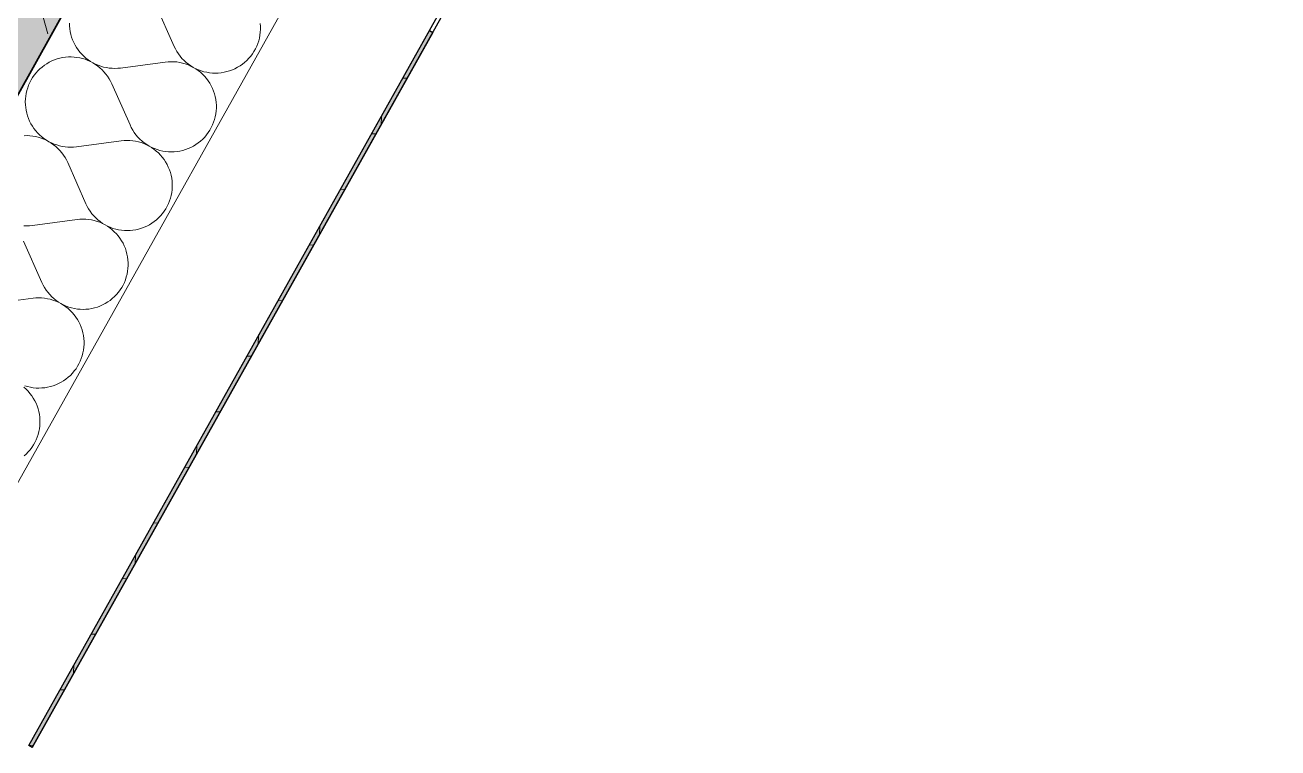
# Model space of a CAD drawing. Header units: metres. Extents: x -27.1 to 50.1, y 105.7 to 163.4.
# Drawn here: x 11.932 to 13.254, y 148.608 to 149.371 of the extents above; entities that cross this region are included whole.
import ezdxf

# ---------------------------------------------------------------- set-up
doc = ezdxf.new("R2010")
doc.units = ezdxf.units.M
doc.header["$MEASUREMENT"] = 0
doc.linetypes.add('Wipeout_Contour', pattern=[1, 0, -1])
for name, color, linetype in [('10  Fassade', 7, 'Continuous'), ('10  Fassade_Deckschraffur', 7, 'Continuous'), ('10  Fassade_Schnittschraffur', 7, 'Continuous'), ('10  Treppen + Rampen', 7, 'Continuous'), ('10  Wand Massiv', 7, 'Continuous'), ('10  Wand Massiv_Schnittschraffur', 7, 'Continuous')]:
    doc.layers.add(name, color=color, linetype=linetype)

# ---------------------------------------------------------------- blocks, each defined once
blk = doc.blocks.new('*X59', base_point=(-0.1628, 98.0075))
at = {"layer": '10  Wand Massiv_Schnittschraffur', "color": 98, "linetype": 'Continuous', "lineweight": 13, "ltscale": 1000, "true_color": 0x000100}
for p, q in [((12.0888, 149.3488), (12.0696, 149.3924)), ((11.9784, 149.3733), (11.9785, 149.3703)), ((11.9785, 149.3703), (11.9787, 149.3673)), ((11.9787, 149.3673), (11.9792, 149.3644)), ((11.9792, 149.3644), (11.9799, 149.3614)), ((12.1794, 149.3606), (12.1798, 149.3637)), ((12.18, 149.3698), (12.1798, 149.3728)), ((12.1798, 149.3637), (12.18, 149.3667)), ((12.18, 149.3667), (12.18, 149.3698)), ((11.9799, 149.3614), (11.9807, 149.3585)), ((11.9807, 149.3585), (11.9817, 149.3557)), ((11.9817, 149.3557), (11.9829, 149.3529)), ((11.9829, 149.3529), (11.9843, 149.3502)), ((11.9843, 149.3502), (11.9858, 149.3476)), ((12.176, 149.3489), (12.1771, 149.3518)), ((12.1771, 149.3518), (12.1781, 149.3547)), ((12.1781, 149.3547), (12.1788, 149.3576)), ((12.1788, 149.3576), (12.1794, 149.3606)), ((11.9712, 149.3369), (11.9682, 149.3363)), ((11.9742, 149.3374), (11.9712, 149.3369)), ((11.9772, 149.3376), (11.9742, 149.3374)), ((11.9802, 149.3376), (11.9772, 149.3376)), ((11.9832, 149.3375), (11.9802, 149.3376)), ((11.9862, 149.3372), (11.9832, 149.3375)), ((11.9858, 149.3476), (11.9875, 149.3451)), ((11.9892, 149.3367), (11.9862, 149.3372)), ((11.9875, 149.3451), (11.9893, 149.3428)), ((11.9893, 149.3428), (11.9913, 149.3405)), ((11.9913, 149.3405), (11.9934, 149.3384)), ((11.9934, 149.3384), (11.9957, 149.3364)), ((12.0888, 149.3488), (12.0902, 149.3461)), ((12.0902, 149.3461), (12.0916, 149.3434)), ((12.0916, 149.3434), (12.0933, 149.3409)), ((12.0933, 149.3409), (12.0951, 149.3384)), ((12.0951, 149.3384), (12.0971, 149.3361)), ((12.1677, 149.3362), (12.1697, 149.3385)), ((12.1697, 149.3385), (12.1715, 149.3409)), ((12.1715, 149.3409), (12.1731, 149.3435)), ((12.1731, 149.3435), (12.1746, 149.3462)), ((12.1746, 149.3462), (12.176, 149.3489)), ((11.9472, 149.3251), (11.9451, 149.323)), ((11.9495, 149.327), (11.9472, 149.3251)), ((11.9519, 149.3289), (11.9495, 149.327)), ((11.9544, 149.3305), (11.9519, 149.3289)), ((11.957, 149.332), (11.9544, 149.3305)), ((11.9597, 149.3334), (11.957, 149.332)), ((11.9625, 149.3345), (11.9597, 149.3334)), ((11.9653, 149.3355), (11.9625, 149.3345)), ((11.9682, 149.3363), (11.9653, 149.3355)), ((11.9921, 149.3359), (11.9892, 149.3367)), ((11.995, 149.3351), (11.9921, 149.3359)), ((11.9978, 149.334), (11.995, 149.3351)), ((11.9957, 149.3364), (11.9981, 149.3345)), ((12.0005, 149.3327), (11.9978, 149.334)), ((11.9981, 149.3345), (12.0006, 149.3329)), ((12.0032, 149.3313), (12.0005, 149.3327)), ((12.0006, 149.3329), (12.0032, 149.3313)), ((12.0032, 149.3313), (12.0059, 149.33)), ((12.0057, 149.3297), (12.0032, 149.3313)), ((12.0082, 149.328), (12.0057, 149.3297)), ((12.0059, 149.33), (12.0086, 149.3288)), ((12.0105, 149.3261), (12.0082, 149.328)), ((12.0086, 149.3288), (12.0115, 149.3278)), ((12.0128, 149.3241), (12.0105, 149.3261)), ((12.0115, 149.3278), (12.0144, 149.3269)), ((12.0148, 149.3219), (12.0128, 149.3241)), ((12.0144, 149.3269), (12.0173, 149.3263)), ((12.0173, 149.3263), (12.0203, 149.3258)), ((12.0203, 149.3258), (12.0233, 149.3256)), ((12.0233, 149.3256), (12.0263, 149.3255)), ((12.0263, 149.3255), (12.0293, 149.3256)), ((12.0293, 149.3256), (12.0323, 149.3259)), ((12.0795, 149.3322), (12.0323, 149.3259)), ((12.0826, 149.3325), (12.0795, 149.3322)), ((12.0856, 149.3326), (12.0826, 149.3325)), ((12.0887, 149.3326), (12.0856, 149.3326)), ((12.0917, 149.3323), (12.0887, 149.3326)), ((12.0947, 149.3318), (12.0917, 149.3323)), ((12.0977, 149.3311), (12.0947, 149.3318)), ((12.0971, 149.3361), (12.0993, 149.3339)), ((12.1006, 149.3303), (12.0977, 149.3311)), ((12.0993, 149.3339), (12.1015, 149.3318)), ((12.1035, 149.3292), (12.1006, 149.3303)), ((12.1015, 149.3318), (12.1039, 149.3299)), ((12.1063, 149.328), (12.1035, 149.3292)), ((12.1039, 149.3299), (12.1064, 149.3282)), ((12.109, 149.3266), (12.1063, 149.328)), ((12.1064, 149.3282), (12.109, 149.3266)), ((12.109, 149.3266), (12.1117, 149.3252)), ((12.1116, 149.325), (12.109, 149.3266)), ((12.1142, 149.3233), (12.1116, 149.325)), ((12.1117, 149.3252), (12.1145, 149.324)), ((12.1145, 149.324), (12.1174, 149.3229)), ((12.1474, 149.3229), (12.1503, 149.324)), ((12.1503, 149.324), (12.1531, 149.3252)), ((12.1531, 149.3252), (12.1558, 149.3267)), ((12.1558, 149.3267), (12.1584, 149.3282)), ((12.1584, 149.3282), (12.1609, 149.33)), ((12.1609, 149.33), (12.1633, 149.3319)), ((12.1633, 149.3319), (12.1656, 149.334)), ((12.1656, 149.334), (12.1677, 149.3362)), ((11.9365, 149.3106), (11.9353, 149.3079)), ((11.9379, 149.3133), (11.9365, 149.3106)), ((11.9395, 149.3159), (11.9379, 149.3133)), ((11.9412, 149.3184), (11.9395, 149.3159)), ((11.9431, 149.3207), (11.9412, 149.3184)), ((11.9451, 149.323), (11.9431, 149.3207)), ((12.0168, 149.3196), (12.0148, 149.3219)), ((12.0186, 149.3172), (12.0168, 149.3196)), ((12.0202, 149.3146), (12.0186, 149.3172)), ((12.0217, 149.312), (12.0202, 149.3146)), ((12.023, 149.3093), (12.0217, 149.312)), ((12.1166, 149.3214), (12.1142, 149.3233)), ((12.1188, 149.3194), (12.1166, 149.3214)), ((12.1174, 149.3229), (12.1203, 149.322)), ((12.121, 149.3172), (12.1188, 149.3194)), ((12.1203, 149.322), (12.1233, 149.3214)), ((12.1229, 149.3148), (12.121, 149.3172)), ((12.1248, 149.3124), (12.1229, 149.3148)), ((12.1233, 149.3214), (12.1263, 149.3209)), ((12.1265, 149.3098), (12.1248, 149.3124)), ((12.1263, 149.3209), (12.1294, 149.3206)), ((12.1294, 149.3206), (12.1324, 149.3205)), ((12.1324, 149.3205), (12.1355, 149.3206)), ((12.1355, 149.3206), (12.1385, 149.3209)), ((12.1385, 149.3209), (12.1415, 149.3214)), ((12.1415, 149.3214), (12.1445, 149.3221)), ((12.1445, 149.3221), (12.1474, 149.3229)), ((11.9327, 149.2992), (11.9322, 149.2963)), ((11.9334, 149.3022), (11.9327, 149.2992)), ((11.9343, 149.3051), (11.9334, 149.3022)), ((11.9353, 149.3079), (11.9343, 149.3051)), ((12.0423, 149.2658), (12.023, 149.3093)), ((12.128, 149.3072), (12.1265, 149.3098)), ((12.1293, 149.3044), (12.128, 149.3072)), ((12.1305, 149.3016), (12.1293, 149.3044)), ((12.1314, 149.2987), (12.1305, 149.3016)), ((12.1322, 149.2958), (12.1314, 149.2987)), ((11.9319, 149.2933), (11.9318, 149.2903)), ((11.9318, 149.2903), (11.9319, 149.2872)), ((11.9322, 149.2963), (11.9319, 149.2933)), ((11.9319, 149.2872), (11.9322, 149.2842)), ((11.9322, 149.2842), (11.9327, 149.2813)), ((12.1328, 149.2928), (12.1322, 149.2958)), ((12.1332, 149.2897), (12.1328, 149.2928)), ((12.1334, 149.2867), (12.1332, 149.2897)), ((12.1334, 149.2836), (12.1334, 149.2867)), ((11.9327, 149.2813), (11.9333, 149.2783)), ((11.9333, 149.2783), (11.9341, 149.2754)), ((11.9341, 149.2754), (11.9351, 149.2726)), ((11.9351, 149.2726), (11.9363, 149.2698)), ((12.1305, 149.2687), (12.1315, 149.2716)), ((12.1315, 149.2716), (12.1323, 149.2745)), ((12.1323, 149.2745), (12.1328, 149.2775)), ((12.1328, 149.2775), (12.1332, 149.2806)), ((12.1332, 149.2806), (12.1334, 149.2836)), ((11.9363, 149.2698), (11.9377, 149.2671)), ((11.9377, 149.2671), (11.9392, 149.2645)), ((11.9392, 149.2645), (11.9409, 149.2621)), ((11.9409, 149.2621), (11.9428, 149.2597)), ((11.9428, 149.2597), (11.9448, 149.2574)), ((12.0423, 149.2658), (12.0436, 149.263)), ((12.0436, 149.263), (12.0451, 149.2603)), ((12.0451, 149.2603), (12.0468, 149.2578)), ((12.0468, 149.2578), (12.0486, 149.2553)), ((12.1231, 149.2554), (12.1249, 149.2579)), ((12.1249, 149.2579), (12.1266, 149.2604)), ((12.1266, 149.2604), (12.1281, 149.2631)), ((12.1281, 149.2631), (12.1294, 149.2659)), ((12.1294, 149.2659), (12.1305, 149.2687)), ((11.9336, 149.2546), (11.9306, 149.2545)), ((11.9366, 149.2544), (11.9336, 149.2546)), ((11.9396, 149.2541), (11.9366, 149.2544)), ((11.9426, 149.2536), (11.9396, 149.2541)), ((11.9455, 149.2529), (11.9426, 149.2536)), ((11.9448, 149.2574), (11.9469, 149.2553)), ((11.9484, 149.252), (11.9455, 149.2529)), ((11.9469, 149.2553), (11.9492, 149.2533)), ((11.9512, 149.2509), (11.9484, 149.252)), ((11.9492, 149.2533), (11.9515, 149.2515)), ((11.954, 149.2497), (11.9512, 149.2509)), ((11.9515, 149.2515), (11.954, 149.2498)), ((11.954, 149.2498), (11.9566, 149.2482)), ((11.9566, 149.2482), (11.954, 149.2497)), ((11.9566, 149.2482), (11.9593, 149.2469)), ((11.9592, 149.2467), (11.9566, 149.2482)), ((11.9617, 149.2449), (11.9592, 149.2467)), ((11.9593, 149.2469), (11.9621, 149.2457)), ((11.964, 149.243), (11.9617, 149.2449)), ((11.9621, 149.2457), (11.9649, 149.2447)), ((11.9649, 149.2447), (11.9678, 149.2439)), ((12.033, 149.2491), (11.9858, 149.2428)), ((12.036, 149.2494), (12.033, 149.2491)), ((12.0391, 149.2496), (12.036, 149.2494)), ((12.0421, 149.2495), (12.0391, 149.2496)), ((12.0452, 149.2492), (12.0421, 149.2495)), ((12.0482, 149.2487), (12.0452, 149.2492)), ((12.0512, 149.2481), (12.0482, 149.2487)), ((12.0486, 149.2553), (12.0506, 149.253)), ((12.0506, 149.253), (12.0527, 149.2508)), ((12.0541, 149.2472), (12.0512, 149.2481)), ((12.0527, 149.2508), (12.055, 149.2488)), ((12.057, 149.2462), (12.0541, 149.2472)), ((12.055, 149.2488), (12.0574, 149.2469)), ((12.0598, 149.2449), (12.057, 149.2462)), ((12.0574, 149.2469), (12.0599, 149.2451)), ((12.0625, 149.2435), (12.0598, 149.2449)), ((12.0599, 149.2451), (12.0625, 149.2435)), ((12.1093, 149.2436), (12.1119, 149.2452)), ((12.1119, 149.2452), (12.1144, 149.2469)), ((12.1144, 149.2469), (12.1168, 149.2488)), ((12.1168, 149.2488), (12.119, 149.2509)), ((12.119, 149.2509), (12.1211, 149.2531)), ((12.1211, 149.2531), (12.1231, 149.2554)), ((11.9662, 149.241), (11.964, 149.243)), ((11.9683, 149.2388), (11.9662, 149.241)), ((11.9678, 149.2439), (11.9708, 149.2432)), ((11.9702, 149.2365), (11.9683, 149.2388)), ((11.972, 149.2341), (11.9702, 149.2365)), ((11.9708, 149.2432), (11.9737, 149.2428)), ((11.9737, 149.2316), (11.972, 149.2341)), ((11.9737, 149.2428), (11.9767, 149.2425)), ((11.9751, 149.2289), (11.9737, 149.2316)), ((11.9767, 149.2425), (11.9798, 149.2424)), ((11.9798, 149.2424), (11.9828, 149.2425)), ((11.9828, 149.2425), (11.9858, 149.2428)), ((12.0625, 149.2435), (12.0652, 149.2421)), ((12.0651, 149.2419), (12.0625, 149.2435)), ((12.0676, 149.2402), (12.0651, 149.2419)), ((12.0652, 149.2421), (12.068, 149.2409)), ((12.07, 149.2383), (12.0676, 149.2402)), ((12.068, 149.2409), (12.0708, 149.2398)), ((12.0723, 149.2363), (12.07, 149.2383)), ((12.0708, 149.2398), (12.0738, 149.239)), ((12.0744, 149.2341), (12.0723, 149.2363)), ((12.0738, 149.239), (12.0768, 149.2383)), ((12.0764, 149.2318), (12.0744, 149.2341)), ((12.0782, 149.2293), (12.0764, 149.2318)), ((12.0768, 149.2383), (12.0798, 149.2378)), ((12.0798, 149.2378), (12.0828, 149.2375)), ((12.0828, 149.2375), (12.0859, 149.2374)), ((12.0859, 149.2374), (12.0889, 149.2375)), ((12.0889, 149.2375), (12.092, 149.2378)), ((12.092, 149.2378), (12.095, 149.2383)), ((12.095, 149.2383), (12.098, 149.239)), ((12.098, 149.239), (12.1009, 149.2399)), ((12.1009, 149.2399), (12.1038, 149.2409)), ((12.1038, 149.2409), (12.1065, 149.2422)), ((12.1065, 149.2422), (12.1093, 149.2436)), ((11.9765, 149.2262), (11.9751, 149.2289)), ((11.9957, 149.1827), (11.9765, 149.2262)), ((12.0799, 149.2268), (12.0782, 149.2293)), ((12.0814, 149.2241), (12.0799, 149.2268)), ((12.0827, 149.2214), (12.0814, 149.2241)), ((12.0839, 149.2185), (12.0827, 149.2214)), ((12.0849, 149.2156), (12.0839, 149.2185)), ((12.0857, 149.2127), (12.0849, 149.2156)), ((12.0863, 149.2097), (12.0857, 149.2127)), ((12.0867, 149.2066), (12.0863, 149.2097)), ((12.0869, 149.2036), (12.0867, 149.2066)), ((12.0849, 149.1885), (12.0857, 149.1915)), ((12.0857, 149.1915), (12.0863, 149.1945)), ((12.0863, 149.1945), (12.0867, 149.1975)), ((12.0867, 149.1975), (12.0869, 149.2005)), ((12.0869, 149.2005), (12.0869, 149.2036)), ((11.9957, 149.1827), (11.997, 149.1799)), ((11.997, 149.1799), (11.9985, 149.1773)), ((12.08, 149.1773), (12.0815, 149.18)), ((12.0815, 149.18), (12.0829, 149.1828)), ((12.0829, 149.1828), (12.084, 149.1856)), ((12.084, 149.1856), (12.0849, 149.1885)), ((11.9864, 149.1661), (11.9392, 149.1598)), ((11.9894, 149.1664), (11.9864, 149.1661)), ((11.9925, 149.1665), (11.9894, 149.1664)), ((11.9956, 149.1664), (11.9925, 149.1665)), ((11.9986, 149.1661), (11.9956, 149.1664)), ((11.9985, 149.1773), (12.0002, 149.1747)), ((12.0016, 149.1656), (11.9986, 149.1661)), ((12.0002, 149.1747), (12.002, 149.1722)), ((12.0046, 149.165), (12.0016, 149.1656)), ((12.002, 149.1722), (12.004, 149.1699)), ((12.004, 149.1699), (12.0061, 149.1677)), ((12.0075, 149.1641), (12.0046, 149.165)), ((12.0061, 149.1677), (12.0084, 149.1657)), ((12.0084, 149.1657), (12.0108, 149.1638)), ((12.0678, 149.1638), (12.0702, 149.1657)), ((12.0702, 149.1657), (12.0725, 149.1678)), ((12.0725, 149.1678), (12.0746, 149.17)), ((12.0746, 149.17), (12.0766, 149.1723)), ((12.0766, 149.1723), (12.0784, 149.1748)), ((12.0784, 149.1748), (12.08, 149.1773)), ((11.9302, 149.1594), (11.9332, 149.1593)), ((11.9332, 149.1593), (11.9362, 149.1594)), ((11.9362, 149.1594), (11.9392, 149.1598)), ((12.0104, 149.1631), (12.0075, 149.1641)), ((12.0132, 149.1618), (12.0104, 149.1631)), ((12.0108, 149.1638), (12.0133, 149.162)), ((12.0159, 149.1604), (12.0132, 149.1618)), ((12.0133, 149.162), (12.0159, 149.1604)), ((12.0159, 149.1604), (12.0186, 149.159)), ((12.0185, 149.1589), (12.0159, 149.1604)), ((12.0211, 149.1571), (12.0185, 149.1589)), ((12.0186, 149.159), (12.0214, 149.1578)), ((12.0234, 149.1552), (12.0211, 149.1571)), ((12.0214, 149.1578), (12.0243, 149.1567)), ((12.0257, 149.1532), (12.0234, 149.1552)), ((12.0243, 149.1567), (12.0272, 149.1559)), ((12.0279, 149.151), (12.0257, 149.1532)), ((12.0272, 149.1559), (12.0302, 149.1552)), ((12.0302, 149.1552), (12.0332, 149.1547)), ((12.0332, 149.1547), (12.0363, 149.1544)), ((12.0363, 149.1544), (12.0393, 149.1543)), ((12.0393, 149.1543), (12.0424, 149.1544)), ((12.0424, 149.1544), (12.0454, 149.1547)), ((12.0454, 149.1547), (12.0484, 149.1552)), ((12.0484, 149.1552), (12.0514, 149.1559)), ((12.0514, 149.1559), (12.0543, 149.1568)), ((12.0543, 149.1568), (12.0572, 149.1578)), ((12.0572, 149.1578), (12.06, 149.1591)), ((12.06, 149.1591), (12.0627, 149.1605)), ((12.0627, 149.1605), (12.0653, 149.1621)), ((12.0653, 149.1621), (12.0678, 149.1638)), ((11.9492, 149.0996), (11.9299, 149.1431)), ((12.0298, 149.1487), (12.0279, 149.151)), ((12.0317, 149.1462), (12.0298, 149.1487)), ((12.0334, 149.1437), (12.0317, 149.1462)), ((12.0349, 149.141), (12.0334, 149.1437)), ((12.0362, 149.1383), (12.0349, 149.141)), ((12.0374, 149.1354), (12.0362, 149.1383)), ((12.0383, 149.1325), (12.0374, 149.1354)), ((12.0391, 149.1296), (12.0383, 149.1325)), ((12.0397, 149.1266), (12.0391, 149.1296)), ((12.0401, 149.1236), (12.0397, 149.1266)), ((12.0397, 149.1114), (12.0401, 149.1144)), ((12.0403, 149.1205), (12.0401, 149.1236)), ((12.0401, 149.1144), (12.0403, 149.1175)), ((12.0403, 149.1175), (12.0403, 149.1205)), ((11.9492, 149.0996), (11.9505, 149.0968)), ((12.035, 149.0969), (12.0363, 149.0997)), ((12.0363, 149.0997), (12.0374, 149.1025)), ((12.0374, 149.1025), (12.0384, 149.1054)), ((12.0384, 149.1054), (12.0392, 149.1084)), ((12.0392, 149.1084), (12.0397, 149.1114)), ((11.9505, 149.0968), (11.952, 149.0942)), ((11.952, 149.0942), (11.9537, 149.0916)), ((11.9537, 149.0916), (11.9555, 149.0892)), ((11.9555, 149.0892), (11.9575, 149.0868)), ((11.9575, 149.0868), (11.9596, 149.0846)), ((12.0259, 149.0847), (12.028, 149.0869)), ((12.028, 149.0869), (12.03, 149.0892)), ((12.03, 149.0892), (12.0318, 149.0917)), ((12.0318, 149.0917), (12.0335, 149.0943)), ((12.0335, 149.0943), (12.035, 149.0969)), ((11.9399, 149.083), (11.8927, 149.0767)), ((11.9429, 149.0833), (11.9399, 149.083)), ((11.946, 149.0834), (11.9429, 149.0833)), ((11.949, 149.0833), (11.946, 149.0834)), ((11.952, 149.083), (11.949, 149.0833)), ((11.9551, 149.0825), (11.952, 149.083)), ((11.958, 149.0819), (11.9551, 149.0825)), ((11.961, 149.081), (11.958, 149.0819)), ((11.9596, 149.0846), (11.9619, 149.0826)), ((11.9639, 149.08), (11.961, 149.081)), ((11.9619, 149.0826), (11.9642, 149.0807)), ((11.9667, 149.0788), (11.9639, 149.08)), ((11.9642, 149.0807), (11.9668, 149.0789)), ((11.9694, 149.0774), (11.9667, 149.0788)), ((11.9668, 149.0789), (11.9694, 149.0774)), ((11.9694, 149.0774), (11.9721, 149.0759)), ((11.972, 149.0758), (11.9694, 149.0774)), ((11.9745, 149.074), (11.972, 149.0758)), ((11.9721, 149.0759), (11.9749, 149.0747)), ((11.9769, 149.0721), (11.9745, 149.074)), ((11.9749, 149.0747), (11.9777, 149.0737)), ((11.9777, 149.0737), (11.9807, 149.0728)), ((11.9807, 149.0728), (11.9837, 149.0721)), ((12.0019, 149.0721), (12.0049, 149.0728)), ((12.0049, 149.0728), (12.0078, 149.0737)), ((12.0078, 149.0737), (12.0106, 149.0747)), ((12.0106, 149.0747), (12.0134, 149.076)), ((12.0134, 149.076), (12.0161, 149.0774)), ((12.0161, 149.0774), (12.0188, 149.079)), ((12.0188, 149.079), (12.0213, 149.0807)), ((12.0213, 149.0807), (12.0236, 149.0827)), ((12.0236, 149.0827), (12.0259, 149.0847)), ((11.9792, 149.0701), (11.9769, 149.0721)), ((11.9813, 149.0679), (11.9792, 149.0701)), ((11.9833, 149.0656), (11.9813, 149.0679)), ((11.9851, 149.0631), (11.9833, 149.0656)), ((11.9837, 149.0721), (11.9867, 149.0716)), ((11.9868, 149.0606), (11.9851, 149.0631)), ((11.9867, 149.0716), (11.9897, 149.0713)), ((11.9883, 149.0579), (11.9868, 149.0606)), ((11.9897, 149.0713), (11.9928, 149.0712)), ((11.9928, 149.0712), (11.9958, 149.0713)), ((11.9958, 149.0713), (11.9989, 149.0716)), ((11.9989, 149.0716), (12.0019, 149.0721)), ((11.9896, 149.0552), (11.9883, 149.0579)), ((11.9908, 149.0524), (11.9896, 149.0552)), ((11.9918, 149.0495), (11.9908, 149.0524)), ((11.9926, 149.0465), (11.9918, 149.0495)), ((11.9931, 149.0435), (11.9926, 149.0465)), ((11.9935, 149.0405), (11.9931, 149.0435)), ((11.9938, 149.0374), (11.9935, 149.0405)), ((11.9936, 149.0313), (11.9938, 149.0344)), ((11.9938, 149.0344), (11.9938, 149.0374)), ((11.9909, 149.0194), (11.9918, 149.0223)), ((11.9918, 149.0223), (11.9926, 149.0253)), ((11.9926, 149.0253), (11.9932, 149.0283)), ((11.9932, 149.0283), (11.9936, 149.0313)), ((11.9835, 149.0062), (11.9853, 149.0086)), ((11.9853, 149.0086), (11.9869, 149.0112)), ((11.9869, 149.0112), (11.9884, 149.0138)), ((11.9884, 149.0138), (11.9897, 149.0166)), ((11.9897, 149.0166), (11.9909, 149.0194)), ((11.9669, 148.9929), (11.9696, 148.9943)), ((11.9696, 148.9943), (11.9722, 148.9959)), ((11.9722, 148.9959), (11.9747, 148.9977)), ((11.9747, 148.9977), (11.9771, 148.9996)), ((11.9771, 148.9996), (11.9794, 149.0016)), ((11.9794, 149.0016), (11.9815, 149.0038)), ((11.9815, 149.0038), (11.9835, 149.0062)), ((11.9326, 148.987), (11.9303, 148.9891)), ((11.9312, 148.9906), (11.9341, 148.9897)), ((11.9347, 148.9848), (11.9326, 148.987)), ((11.9341, 148.9897), (11.9371, 148.989)), ((11.9367, 148.9825), (11.9347, 148.9848)), ((11.9386, 148.9801), (11.9367, 148.9825)), ((11.9371, 148.989), (11.9401, 148.9885)), ((11.9402, 148.9775), (11.9386, 148.9801)), ((11.9401, 148.9885), (11.9432, 148.9882)), ((11.9432, 148.9882), (11.9462, 148.9882)), ((11.9462, 148.9882), (11.9493, 148.9883)), ((11.9493, 148.9883), (11.9523, 148.9885)), ((11.9523, 148.9885), (11.9553, 148.989)), ((11.9553, 148.989), (11.9583, 148.9897)), ((11.9583, 148.9897), (11.9612, 148.9906)), ((11.9612, 148.9906), (11.9641, 148.9917)), ((11.9641, 148.9917), (11.9669, 148.9929)), ((11.9418, 148.9748), (11.9402, 148.9775)), ((11.9431, 148.9721), (11.9418, 148.9748)), ((11.9442, 148.9693), (11.9431, 148.9721)), ((11.9452, 148.9664), (11.9442, 148.9693)), ((11.946, 148.9634), (11.9452, 148.9664)), ((11.9466, 148.9604), (11.946, 148.9634)), ((11.947, 148.9574), (11.9466, 148.9604)), ((11.9472, 148.9543), (11.947, 148.9574)), ((11.9472, 148.9513), (11.9472, 148.9543)), ((11.9453, 148.9392), (11.9461, 148.9422)), ((11.9461, 148.9422), (11.9466, 148.9452)), ((11.9466, 148.9452), (11.947, 148.9482)), ((11.947, 148.9482), (11.9472, 148.9513)), ((11.9387, 148.9255), (11.9404, 148.9281)), ((11.9404, 148.9281), (11.9419, 148.9308)), ((11.9419, 148.9308), (11.9432, 148.9335)), ((11.9432, 148.9335), (11.9443, 148.9363)), ((11.9443, 148.9363), (11.9453, 148.9392)), ((11.9305, 148.9165), (11.9328, 148.9185)), ((11.9328, 148.9185), (11.9349, 148.9207)), ((11.9349, 148.9207), (11.9369, 148.9231)), ((11.9369, 148.9231), (11.9387, 148.9255))]:
    blk.add_line(p, q, dxfattribs=at)

msp = doc.modelspace()

# ---------------------------------------------------------------- wipeouts: each hides what was drawn before it
at = {"color": 254, "linetype": 'Wipeout_Contour', "lineweight": 0, "ltscale": 601.255013}
msp.add_wipeout([(13.2503, 150.9575), (11.9354, 148.6108), (11.9389, 148.6088), (13.2538, 150.9556)], dxfattribs=at).dxf.layer = '10  Fassade_Deckschraffur'

# ---------------------------------------------------------------- next in the draw order: hatches: boundary and pattern name
at = {"layer": '10  Fassade_Schnittschraffur', "linetype": 'Continuous', "lineweight": 0, "true_color": 0xffffff}
msp.add_hatch(color=7, dxfattribs=at).paths.add_polyline_path([(11.9389, 148.6089), (12.3618, 149.3635), (12.3583, 149.3654), (11.9354, 148.6108)])
at = {"layer": '10  Fassade_Schnittschraffur', "linetype": 'Continuous', "lineweight": 13, "true_color": 0x000100}
h = msp.add_hatch(dxfattribs=at)
h.set_pattern_fill('Dämmung__hart_1_0001', color=98, style=0, pattern_type=2)
h.set_pattern_definition([(87.605446, (0, 0), (-0.059947608, 0.002506841), []), (177.605446, (0, 0), (0.002506841, 0.059947608), [])])
h.paths.add_polyline_path([(11.9389, 148.6089), (12.3618, 149.3635), (12.3583, 149.3654), (11.9354, 148.6108)])
at = {"layer": '10  Wand Massiv_Schnittschraffur', "linetype": 'Continuous', "lineweight": 0, "true_color": 0xffffff}
msp.add_hatch(color=7, dxfattribs=at).paths.add_polyline_path([(11.2573, 148.1084), (13.8532, 152.7414), (13.6788, 152.8392), (11.0828, 148.2061)])
at = {"layer": '10  Wand Massiv_Schnittschraffur', "linetype": 'Continuous', "lineweight": 13, "true_color": 0x000100}
h = msp.add_hatch(dxfattribs=at)
h.set_pattern_fill('Beton__Stahlbeton_0001', color=98, style=0, pattern_type=2)
h.set_pattern_definition([(105.73796, (0, 0), (0.11550147, 0.03254858), []), (105.73796, (-0.05775, -0.01627), (0.11550147, 0.03254858), [0.09, -0.03])])
h.paths.add_polyline_path([(11.2573, 148.1084), (13.8532, 152.7414), (13.6788, 152.8392), (11.0828, 148.2061)])

# ---------------------------------------------------------------- next in the draw order: linework, layer by layer
at = {"layer": '10  Fassade', "color": 7, "linetype": 'Continuous', "lineweight": 25, "ltscale": 1000, "flags": 128}
for points in [[(11.9354, 148.6108), (13.2503, 150.9575)], [(11.9389, 148.6088), (13.2538, 150.9556)], [(11.9389, 148.6088), (11.9354, 148.6108)]]:
    msp.add_lwpolyline(points, dxfattribs=at)
msp.add_lwpolyline([(11.9389, 148.6089), (11.9354, 148.6108), (12.3583, 149.3654), (12.3618, 149.3635)], close=True, dxfattribs=at)
at = {"layer": '10  Wand Massiv', "color": 7, "linetype": 'Continuous', "lineweight": 35, "ltscale": 1000}
msp.add_line((11.2573, 148.1084), (13.8212, 152.6843), dxfattribs=at)
at = {"layer": '10  Wand Massiv', "color": 7, "linetype": 'Continuous', "lineweight": 13, "ltscale": 1000, "flags": 128}
msp.add_lwpolyline([(11.4318, 148.0106), (13.9834, 152.5646)], dxfattribs=at)

# ---------------------------------------------------------------- next in the draw order: block references
at = {"layer": '10  Treppen + Rampen', "color": 7, "linetype": 'Continuous', "lineweight": 13, "ltscale": 1000}
msp.add_blockref('*X59', (-0.1628, 98.0075), dxfattribs=at)

doc.saveas('drawing.dxf')
